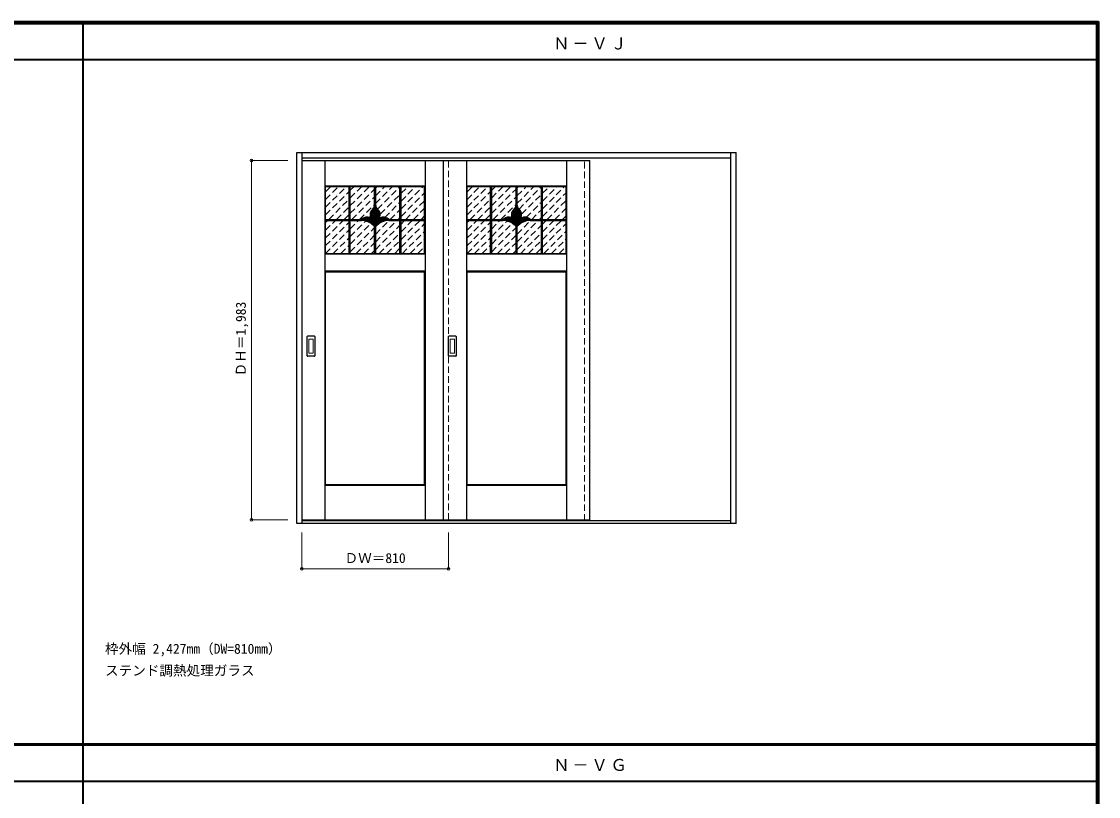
# Model space of a CAD drawing. Units: millimetres, scale not verified. Extents: x -6000 to 5700, y -4307 to 4175.
# Drawn here: x -241 to 5700, y -100 to 4175 of the extents above; entities that cross this region are included whole.
import ezdxf
from ezdxf.enums import TextEntityAlignment as Align

# ---------------------------------------------------------------- set-up
doc = ezdxf.new("R2010")
doc.units = ezdxf.units.MM
doc.header["$LTSCALE"] = 30
doc.header["$PDMODE"] = 32
doc.header["$PDSIZE"] = 15
doc.linetypes.add('CHAIN1', pattern=[8, 5, -1, 1, -1])
doc.linetypes.add('DASHED1', pattern=[1.8, 1.2, -0.6])
for name, color, linetype, lineweight in [('0-2_扉', 3, 'Continuous', 25), ('0-3_仕上げ', 4, 'Continuous', 9), ('0-4_枠', 3, 'Continuous', 25), ('0-6_引手', 3, 'Continuous', 25), ('0-B_寸法', 4, 'Continuous', 9), ('0-C_ハッチ', 4, 'DASHED1', 9), ('F-1_枠', 6, 'Continuous', 40)]:
    doc.layers.add(name, color=color, linetype=linetype, lineweight=lineweight)
doc.layers.add('0-A_文字', color=7, linetype='Continuous')
doc.styles.add('ＭＳ ゴシック', font='')
doc.styles.get('ＭＳ ゴシック').set_extended_font_data('MS Gothic')

msp = doc.modelspace()

# ---------------------------------------------------------------- linework, layer by layer
at = {"layer": '0-2_扉'}
for p, q in [((1308, 3409), (2895, 3409)), ((2085, 3409), (2085, 1426))]:
    msp.add_line(p, q, dxfattribs=at)
at = {"layer": '0-2_扉', "color": 4, "linetype": 'DASHED1', "lineweight": 9}
msp.add_line((2115, 1426), (2115, 3409), dxfattribs=at)
msp.add_lwpolyline([(1308, 1426), (1305, 1426), (1305, 3409), (1308, 3409)], dxfattribs=at)
at = {"layer": '0-2_扉'}
msp.add_lwpolyline([(1308, 1426), (2895, 1426), (2895, 3409)], dxfattribs=at)
at = {"layer": '0-3_仕上げ', "color": 7, "lineweight": 18}
for p, q in [((1433, 1426), (1433, 3409)), ((1434, 3268), (1434, 3409)), ((1435, 3269), (1435, 3409)), ((1985, 3269), (1985, 3409)), ((1986, 3268), (1986, 3409)), ((1987, 1426), (1987, 3409)), ((2213, 1426), (2213, 3409)), ((2214, 3268), (2214, 3409)), ((2215, 3269), (2215, 3409)), ((2765, 3269), (2765, 3409)), ((2766, 3268), (2766, 3409)), ((2767, 1426), (2767, 3409)), ((1435, 3269), (1985, 3269)), ((1983, 3265), (1986, 3268)), ((1985, 3269), (1986, 3268)), ((2215, 3269), (2765, 3269)), ((2763, 3265), (2766, 3268)), ((2765, 3269), (2766, 3268)), ((1434, 2892), (1437, 2895)), ((1434, 2892), (1435, 2891)), ((1434, 2892), (1434, 2798)), ((1435, 2799), (1435, 2891)), ((1435, 2891), (1985, 2891)), ((1985, 2799), (1985, 2891)), ((1986, 2892), (1986, 2798)), ((2214, 2892), (2217, 2895)), ((2214, 2892), (2215, 2891)), ((2214, 2892), (2214, 2798)), ((2215, 2799), (2215, 2891)), ((2215, 2891), (2765, 2891)), ((2765, 2799), (2765, 2891)), ((2766, 2892), (2766, 2798)), ((1435, 2799), (1985, 2799)), ((1983, 2795), (1986, 2798)), ((1985, 2799), (1986, 2798)), ((2215, 2799), (2765, 2799)), ((2763, 2795), (2766, 2798)), ((2765, 2799), (2766, 2798)), ((1434, 1617), (1437, 1620)), ((1434, 1617), (1435, 1616)), ((1434, 1426), (1434, 1617)), ((1435, 1616), (1985, 1616)), ((1435, 1426), (1435, 1616)), ((1985, 1426), (1985, 1616)), ((1986, 1426), (1986, 1617)), ((2214, 1617), (2217, 1620)), ((2214, 1617), (2215, 1616)), ((2214, 1426), (2214, 1617)), ((2215, 1616), (2765, 1616)), ((2215, 1426), (2215, 1616)), ((2765, 1426), (2765, 1616)), ((2766, 1426), (2766, 1617))]:
    msp.add_line(p, q, dxfattribs=at)
at = {"layer": '0-3_仕上げ', "color": 3, "lineweight": 25}
for p, q in [((1437, 3265), (1983, 3265)), ((1437, 2895), (1437, 3265)), ((1567, 2895), (1567, 3265)), ((1573, 2895), (1573, 3265)), ((1707, 3160.32), (1707, 3265)), ((1713, 3160.32), (1713, 3265)), ((1847, 2895), (1847, 3265)), ((1853, 2895), (1853, 3265)), ((1983, 2895), (1983, 3265)), ((2217, 3265), (2763, 3265)), ((2217, 2895), (2217, 3265)), ((2347, 2895), (2347, 3265)), ((2353, 2895), (2353, 3265)), ((2487, 3160.32), (2487, 3265)), ((2493, 3160.32), (2493, 3265)), ((2627, 2895), (2627, 3265)), ((2633, 2895), (2633, 3265)), ((2763, 2895), (2763, 3265)), ((1719.45, 3136.2), (1687.79, 3104.54)), ((1715.3, 3140.53), (1687.98, 3113.21)), ((1723.67, 3131.93), (1689.19, 3097.45)), ((1727.2, 3126.97), (1691.61, 3091.38)), ((1711.83, 3145.55), (1692.2, 3125.91)), ((1729.96, 3121.25), (1694.84, 3086.13)), ((1731.8, 3114.61), (1698.79, 3081.6)), ((1732.35, 3106.67), (1702.8, 3077.12)), ((1730.44, 3096.28), (1706.25, 3072.09)), ((2499.45, 3136.2), (2467.79, 3104.54)), ((2495.3, 3140.53), (2467.98, 3113.21)), ((2503.67, 3131.93), (2469.19, 3097.45)), ((2507.2, 3126.97), (2471.61, 3091.38)), ((2491.83, 3145.55), (2472.2, 3125.91)), ((2509.96, 3121.25), (2474.84, 3086.13)), ((2511.8, 3114.61), (2478.79, 3081.6)), ((2512.35, 3106.67), (2482.8, 3077.12)), ((2510.44, 3096.28), (2486.25, 3072.09)), ((1437, 3083), (1632.82, 3083)), ((1437, 3077), (1634, 3077)), ((1707, 2895), (1707, 3043.88)), ((1713, 2895), (1713, 3043.88)), ((1785.99, 3077), (1983, 3077)), ((1787.18, 3083), (1983, 3083)), ((2217, 3083), (2412.82, 3083)), ((2217, 3077), (2414, 3077)), ((2487, 2895), (2487, 3043.88)), ((2493, 2895), (2493, 3043.88)), ((2565.99, 3077), (2763, 3077)), ((2567.18, 3083), (2763, 3083)), ((1437, 2895), (1983, 2895)), ((2217, 2895), (2763, 2895)), ((1437, 2795), (1983, 2795)), ((1437, 1620), (1437, 2795)), ((1983, 1620), (1983, 2795)), ((2217, 2795), (2763, 2795)), ((2217, 1620), (2217, 2795)), ((2763, 1620), (2763, 2795)), ((1437, 1620), (1983, 1620)), ((2217, 1620), (2763, 1620))]:
    msp.add_line(p, q, dxfattribs=at)
at = {"layer": '0-3_仕上げ', "color": 3, "linetype": 'CHAIN1', "lineweight": 25}
for p, q in [((1570, 2895), (1570, 3265)), ((1710, 3160.32), (1710, 3265)), ((1850, 2895), (1850, 3265)), ((2350, 2895), (2350, 3265)), ((2490, 3160.32), (2490, 3265)), ((2630, 2895), (2630, 3265)), ((1437, 3080), (1634, 3080)), ((1710, 2895), (1710, 3049.89)), ((1786, 3080), (1983, 3080)), ((2217, 3080), (2414, 3080)), ((2490, 2895), (2490, 3049.89)), ((2566, 3080), (2763, 3080))]:
    msp.add_line(p, q, dxfattribs=at)
at = {"layer": '0-3_仕上げ', "color": 2, "lineweight": 35}
for p, q in [((1661.8, 3089.32), (1677.96, 3073.15)), ((1754.71, 3089.44), (1763.62, 3080.54)), ((2441.8, 3089.32), (2457.96, 3073.15)), ((2534.71, 3089.44), (2543.62, 3080.54)), ((1648.22, 3085.92), (1652.89, 3081.25)), ((1654.53, 3088.1), (1664.13, 3078.5)), ((1670.51, 3089.09), (1704.52, 3055.08)), ((1682.37, 3085.71), (1703.34, 3064.75)), ((1715.2, 3061.07), (1718.48, 3057.79)), ((1717.76, 3067), (1723.15, 3061.61)), ((1721.02, 3072.22), (1728.07, 3065.17)), ((1724.91, 3076.82), (1733.26, 3068.47)), ((1729.41, 3080.8), (1738.71, 3071.51)), ((1734.54, 3084.16), (1744.45, 3074.25)), ((1740.35, 3086.83), (1750.5, 3076.69)), ((1746.99, 3088.69), (1756.87, 3078.8)), ((1764.24, 3088.4), (1770.77, 3081.87)), ((2428.22, 3085.92), (2432.89, 3081.25)), ((2434.53, 3088.1), (2444.13, 3078.5)), ((2450.51, 3089.09), (2484.52, 3055.08)), ((2462.37, 3085.71), (2483.34, 3064.75)), ((2495.2, 3061.07), (2498.48, 3057.79)), ((2497.76, 3067), (2503.15, 3061.61)), ((2501.02, 3072.22), (2508.07, 3065.17)), ((2504.91, 3076.82), (2513.26, 3068.47)), ((2509.41, 3080.8), (2518.71, 3071.51)), ((2514.54, 3084.16), (2524.45, 3074.25)), ((2520.35, 3086.83), (2530.5, 3076.69)), ((2526.99, 3088.69), (2536.87, 3078.8)), ((2544.24, 3088.4), (2550.77, 3081.87))]:
    msp.add_line(p, q, dxfattribs=at)
at = {"layer": '0-3_仕上げ', "color": 7, "lineweight": 18}
for points in [[(1435, 3269), (1434, 3268), (1437, 3265)], [(2215, 3269), (2214, 3268), (2217, 3265)], [(1983, 2895), (1986, 2892), (1985, 2891)], [(2763, 2895), (2766, 2892), (2765, 2891)], [(1435, 2799), (1434, 2798), (1437, 2795)], [(2215, 2799), (2214, 2798), (2217, 2795)], [(1983, 1620), (1986, 1617), (1985, 1616)], [(2763, 1620), (2766, 1617), (2765, 1616)]]:
    msp.add_lwpolyline(points, dxfattribs=at)
at = {"layer": '0-3_仕上げ', "color": 3, "lineweight": 25}
for centre, radius, start, end in [((1675.26, 3164.56), 32, 311.16277, 353.05604), ((1675.26, 3164.56), 38, 311.16277, 336.10603), ((1744.74, 3164.56), 38, 203.89397, 228.83723), ((1744.74, 3164.56), 32, 186.94396, 228.83723), ((2455.26, 3164.56), 32, 311.16277, 353.05604), ((2455.26, 3164.56), 38, 311.16277, 336.10603), ((2524.74, 3164.56), 38, 203.89397, 228.83723), ((2524.74, 3164.56), 32, 186.94396, 228.83723), ((1665.07, 3047.44), 48, 65.27067, 132.2051), ((1665.07, 3047.44), 42, 7.55844, 122.98693), ((1724.62, 3108.09), 43, 131.16277, 203.35991), ((1724.62, 3108.09), 37, 131.16277, 225.52075), ((1754.93, 3047.44), 42, 57.01307, 172.44156), ((1695.38, 3108.09), 37, 314.47925, 48.83723), ((1695.38, 3108.09), 43, 336.64009, 48.83723), ((1754.93, 3047.44), 48, 47.7949, 114.72933), ((2445.07, 3047.44), 48, 65.27067, 132.2051), ((2445.07, 3047.44), 42, 7.55844, 122.98693), ((2504.62, 3108.09), 43, 131.16277, 203.35991), ((2504.62, 3108.09), 37, 131.16277, 225.52075), ((2534.93, 3047.44), 42, 57.01307, 172.44156), ((2475.38, 3108.09), 37, 314.47925, 48.83723), ((2475.38, 3108.09), 43, 336.64009, 48.83723), ((2534.93, 3047.44), 48, 47.7949, 114.72933), ((1634.01, 2980), 97, 41.19177, 90.00377), ((1634.01, 2980), 103, 45.10773, 85.43764), ((1665.07, 3047.44), 48, 20.5908, 45.52075), ((1754.93, 3047.44), 48, 134.47925, 159.4092), ((1785.99, 2980), 97, 90, 138.80823), ((1785.99, 2980), 103, 94.56236, 134.89227), ((2414.01, 2980), 97, 41.19177, 90.00377), ((2414.01, 2980), 103, 45.10773, 85.43764), ((2445.07, 3047.44), 48, 20.5908, 45.52075), ((2534.93, 3047.44), 48, 134.47925, 159.4092), ((2565.99, 2980), 97, 90, 138.80823), ((2565.99, 2980), 103, 94.56236, 134.89227)]:
    msp.add_arc(centre, radius, start, end, dxfattribs=at)
at = {"layer": '0-3_仕上げ', "color": 3, "linetype": 'CHAIN1', "lineweight": 25}
for centre, radius, start, end in [((1675.26, 3164.56), 35, 311.16277, 353.05604), ((1744.74, 3164.56), 35, 186.94396, 228.83723), ((2455.26, 3164.56), 35, 311.16277, 353.05604), ((2524.74, 3164.56), 35, 186.94396, 228.83723), ((1665.07, 3047.44), 45, 3.11365, 133.65902), ((1724.62, 3108.09), 40, 131.16277, 225.52075), ((1754.93, 3047.44), 45, 46.34098, 176.88635), ((1695.38, 3108.09), 40, 314.47925, 48.83723), ((2445.07, 3047.44), 45, 3.11365, 133.65902), ((2504.62, 3108.09), 40, 131.16277, 225.52075), ((2534.93, 3047.44), 45, 46.34098, 176.88635), ((2475.38, 3108.09), 40, 314.47925, 48.83723), ((1634.01, 2980), 100, 40.5416, 90.00377), ((1785.99, 2980), 100, 89.99623, 139.4584), ((2414.01, 2980), 100, 40.5416, 90.00377), ((2565.99, 2980), 100, 89.99623, 139.4584)]:
    msp.add_arc(centre, radius, start, end, dxfattribs=at)
at = {"layer": '0-4_枠'}
for p, q in [((1278, 1406), (1278, 3453)), ((1278, 3453), (3702, 3453)), ((1308, 1406), (1308, 3453)), ((3672, 1406), (3672, 3453)), ((3702, 1406), (3702, 3453)), ((1308, 3423), (3672, 3423)), ((3702, 1406), (1278, 1406)), ((3672, 1421), (1308, 1421))]:
    msp.add_line(p, q, dxfattribs=at)
at = {"layer": '0-4_枠', "color": 4, "linetype": 'DASHED1', "lineweight": 9}
for p, q in [((2865, 1421), (2865, 3423)), ((2895, 1421), (2895, 3423))]:
    msp.add_line(p, q, dxfattribs=at)
at = {"layer": '0-6_引手'}
for p, q in [((1335, 2330), (1335, 2437)), ((1375.5, 2438.5), (1336.5, 2438.5)), ((1377, 2437), (1377, 2330)), ((2115, 2330), (2115, 2437)), ((2155.5, 2438.5), (2116.5, 2438.5)), ((2157, 2437), (2157, 2330)), ((1375.5, 2328.5), (1336.5, 2328.5)), ((2155.5, 2328.5), (2116.5, 2328.5))]:
    msp.add_line(p, q, dxfattribs=at)
at = {"layer": '0-6_引手', "color": 7, "lineweight": 18}
for p, q in [((1343.5, 2346), (1343.5, 2421)), ((1367, 2422.5), (1345, 2422.5)), ((1368.5, 2421), (1368.5, 2346)), ((2123.5, 2346), (2123.5, 2421)), ((2147, 2422.5), (2125, 2422.5)), ((2148.5, 2421), (2148.5, 2346)), ((1367, 2344.5), (1345, 2344.5)), ((2147, 2344.5), (2125, 2344.5))]:
    msp.add_line(p, q, dxfattribs=at)
at = {"layer": '0-6_引手'}
for centre, start, end in [((1336.5, 2437), 90, 180), ((1375.5, 2437), 0, 90), ((2116.5, 2437), 90, 180), ((2155.5, 2437), 0, 90), ((1336.5, 2330), 180, 270), ((1375.5, 2330), 270, 0), ((2116.5, 2330), 180, 270), ((2155.5, 2330), 270, 0)]:
    msp.add_arc(centre, 1.5, start, end, dxfattribs=at)
at = {"layer": '0-6_引手', "color": 7, "lineweight": 18}
for centre, start, end in [((1345, 2421), 90, 180), ((1367, 2421), 0, 90), ((2125, 2421), 90, 180), ((2147, 2421), 0, 90), ((1345, 2346), 180, 270), ((1367, 2346), 270, 0), ((2125, 2346), 180, 270), ((2147, 2346), 270, 0)]:
    msp.add_arc(centre, 1.5, start, end, dxfattribs=at)
at = {"layer": '0-B_寸法'}
for p, q in [((1028, 3409), (1228, 3409)), ((1028, 3409), (1028, 1426)), ((1028, 1426), (1228, 1426)), ((1305, 1156), (1305, 1356)), ((2115, 1156), (2115, 1356)), ((2115, 1156), (1305, 1156))]:
    msp.add_line(p, q, dxfattribs=at)
at = {"layer": '0-B_寸法', "color": 7}
for p in [(1028, 3409), (1028, 1426), (1305, 1156), (2115, 1156)]:
    msp.add_point(p, dxfattribs=at)
at = {"layer": '0-C_ハッチ'}
for p, q in [((1437, 3150.63), (1551.37, 3265)), ((1437, 3193.05), (1508.95, 3265)), ((1437, 3235.48), (1466.52, 3265)), ((1437, 3108.2), (1567, 3238.2)), ((1573, 3159.35), (1678.65, 3265)), ((1573, 3201.77), (1636.23, 3265)), ((1573, 3244.2), (1593.8, 3265)), ((1573, 3116.92), (1707, 3250.92)), ((1581.51, 3083), (1707, 3208.49)), ((1713, 3172.07), (1805.93, 3265)), ((1713, 3214.49), (1763.51, 3265)), ((1713, 3256.92), (1721.08, 3265)), ((1723.76, 3140.4), (1847, 3263.64)), ((1738.16, 3112.38), (1847, 3221.21)), ((1853, 3142.36), (1975.64, 3265)), ((1853, 3184.79), (1933.21, 3265)), ((1853, 3227.21), (1890.79, 3265)), ((1853, 3099.94), (1983, 3229.94)), ((2217, 3150.63), (2331.37, 3265)), ((2217, 3193.05), (2288.95, 3265)), ((2217, 3235.48), (2246.52, 3265)), ((2217, 3108.2), (2347, 3238.2)), ((2353, 3159.35), (2458.65, 3265)), ((2353, 3201.77), (2416.23, 3265)), ((2353, 3244.2), (2373.8, 3265)), ((2353, 3116.92), (2487, 3250.92)), ((2361.51, 3083), (2487, 3208.49)), ((2493, 3172.07), (2585.93, 3265)), ((2493, 3214.49), (2543.51, 3265)), ((2493, 3256.92), (2501.08, 3265)), ((2503.76, 3140.4), (2627, 3263.64)), ((2518.16, 3112.38), (2627, 3221.21)), ((2633, 3142.36), (2755.64, 3265)), ((2633, 3184.79), (2713.21, 3265)), ((2633, 3227.21), (2670.79, 3265)), ((2633, 3099.94), (2763, 3229.94)), ((1454.23, 3083), (1567, 3195.77)), ((1496.65, 3083), (1567, 3153.35)), ((1623.93, 3083), (1707, 3166.07)), ((1762.98, 3094.77), (1847, 3178.79)), ((1878.49, 3083), (1983, 3187.51)), ((2234.23, 3083), (2347, 3195.77)), ((2276.65, 3083), (2347, 3153.35)), ((2403.93, 3083), (2487, 3166.07)), ((2542.98, 3094.77), (2627, 3178.79)), ((2658.49, 3083), (2763, 3187.51)), ((1539.08, 3083), (1567, 3110.92)), ((1677.23, 3093.88), (1682.55, 3099.19)), ((1793.64, 3083), (1847, 3136.36)), ((1836.06, 3083), (1847, 3093.94)), ((1920.92, 3083), (1983, 3145.08)), ((1963.34, 3083), (1983, 3102.66)), ((2319.08, 3083), (2347, 3110.92)), ((2457.23, 3093.88), (2462.55, 3099.19)), ((2573.64, 3083), (2627, 3136.36)), ((2616.06, 3083), (2627, 3093.94)), ((2700.92, 3083), (2763, 3145.08)), ((2743.34, 3083), (2763, 3102.66)), ((1437, 2980.92), (1533.08, 3077)), ((1437, 3023.35), (1490.65, 3077)), ((1437, 3065.77), (1448.23, 3077)), ((1437, 2938.49), (1567, 3068.49)), ((1573, 3032.07), (1617.93, 3077)), ((1573, 3074.49), (1575.51, 3077)), ((1573, 2989.64), (1657.48, 3074.12)), ((1573, 2947.21), (1687.02, 3061.23)), ((1573, 2904.79), (1707, 3038.79)), ((1713, 2959.94), (1830.06, 3077)), ((1713, 3002.36), (1787.64, 3077)), ((1713, 2917.51), (1847, 3051.51)), ((1853, 2972.66), (1957.34, 3077)), ((1853, 3015.08), (1914.92, 3077)), ((1853, 3057.51), (1872.49, 3077)), ((1853, 2930.23), (1983, 3060.23)), ((2217, 2980.92), (2313.08, 3077)), ((2217, 3023.35), (2270.65, 3077)), ((2217, 3065.77), (2228.23, 3077)), ((2217, 2938.49), (2347, 3068.49)), ((2353, 3032.07), (2397.93, 3077)), ((2353, 3074.49), (2355.51, 3077)), ((2353, 2989.64), (2437.48, 3074.12)), ((2353, 2947.21), (2467.02, 3061.23)), ((2353, 2904.79), (2487, 3038.79)), ((2493, 2959.94), (2610.06, 3077)), ((2493, 3002.36), (2567.64, 3077)), ((2493, 2917.51), (2627, 3051.51)), ((2633, 2972.66), (2737.34, 3077)), ((2633, 3015.08), (2694.92, 3077)), ((2633, 3057.51), (2652.49, 3077)), ((2633, 2930.23), (2763, 3060.23)), ((1437, 2896.07), (1567, 3026.07)), ((1478.36, 2895), (1567, 2983.64)), ((1605.64, 2895), (1707, 2996.36)), ((1732.92, 2895), (1847, 3009.08)), ((1860.2, 2895), (1983, 3017.8)), ((1902.62, 2895), (1983, 2975.38)), ((2217, 2896.07), (2347, 3026.07)), ((2258.36, 2895), (2347, 2983.64)), ((2385.64, 2895), (2487, 2996.36)), ((2512.92, 2895), (2627, 3009.08)), ((2640.2, 2895), (2763, 3017.8)), ((2682.62, 2895), (2763, 2975.38)), ((1520.79, 2895), (1567, 2941.21)), ((1648.06, 2895), (1707, 2953.94)), ((1690.49, 2895), (1707, 2911.51)), ((1775.34, 2895), (1847, 2966.66)), ((1817.77, 2895), (1847, 2924.23)), ((1945.05, 2895), (1983, 2932.95)), ((2300.79, 2895), (2347, 2941.21)), ((2428.06, 2895), (2487, 2953.94)), ((2470.49, 2895), (2487, 2911.51)), ((2555.34, 2895), (2627, 2966.66)), ((2597.77, 2895), (2627, 2924.23)), ((2725.05, 2895), (2763, 2932.95)), ((1563.21, 2895), (1567, 2898.79)), ((2343.21, 2895), (2347, 2898.79))]:
    msp.add_line(p, q, dxfattribs=at)
at = {"layer": 'F-1_枠'}
for p, q in [((-6000, 4175), (5700, 4175)), ((-6000, 4170), (5700, 4170)), ((-6000, 4165), (5700, 4165)), ((100, -3790), (100, 4175)), ((5690, 4175), (5690, -4205)), ((5695, 4175), (5695, -4205)), ((5700, 4175), (5700, -4205)), ((-6000, 3965), (5700, 3965)), ((-6000, 190.5), (5700, 190.5)), ((-6000, 187.5), (5700, 187.5)), ((-6000, 184.5), (5700, 184.5)), ((-6000, -15.5), (5700, -15.5))]:
    msp.add_line(p, q, dxfattribs=at)

# ---------------------------------------------------------------- texts
at = {"layer": '0-A_文字', "style": 'ＭＳ ゴシック'}
for s, p in [('枠外幅 2,427mm（DW=810mm）', (220, 670.5)), ('ステンド調熱処理ガラス', (220, 550.5))]:
    msp.add_text(s, height=54.99, dxfattribs=at).set_placement(p, align=Align.BOTTOM_LEFT)
at = {"layer": '0-A_文字', "char_height": 65.98, "attachment_point": 7, "style": 'ＭＳ ゴシック'}
for s, insert in [('\\T1.17;Ｎ－ＶＪ', (2692.5, 4020)), ('\\T1.17;Ｎ－ＶＧ', (2692.5, 39.5))]:
    msp.add_mtext(s, dxfattribs=dict(at, insert=insert))
at = {"layer": '0-B_寸法', "color": 7, "style": 'ＭＳ ゴシック'}
msp.add_text('ＤＨ＝1,983', height=54.99, rotation=90, dxfattribs=at).set_placement((1013, 2217.25), align=Align.BOTTOM_LEFT)
msp.add_text('ＤＷ＝810', height=54.99, dxfattribs=at).set_placement((1541.25, 1171), align=Align.BOTTOM_LEFT)

doc.saveas('drawing.dxf')
